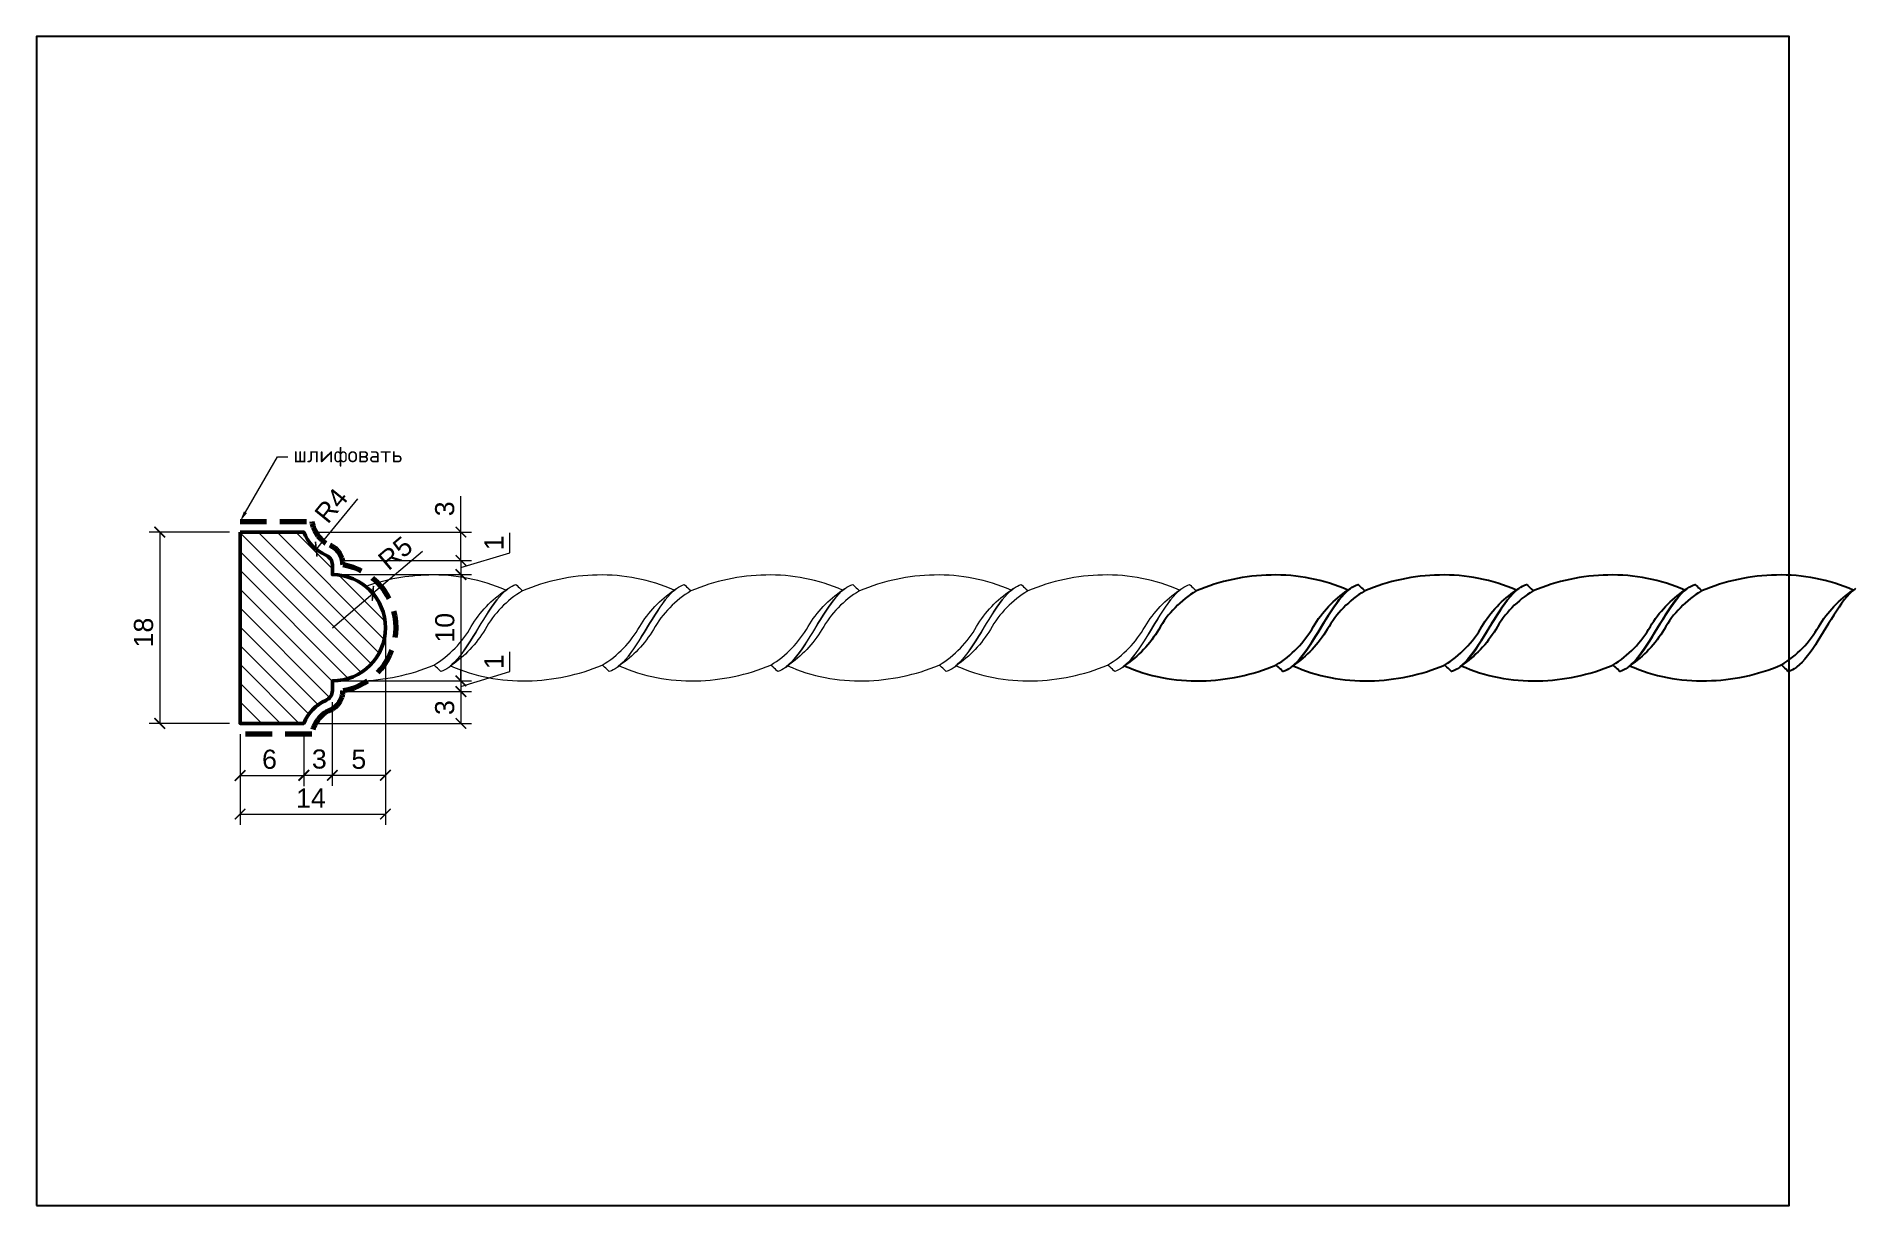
# Model space of a CAD drawing. Header units: millimetres. Extents: x 1289 to 1460, y -3906 to -3796.
import ezdxf
from ezdxf import colors
from ezdxf.entities.mleader import LeaderData, LeaderLine
from ezdxf.math import Vec2, Vec3

# ---------------------------------------------------------------- set-up
doc = ezdxf.new("R2010")
doc.units = ezdxf.units.MM
doc.linetypes.add('HIDDEN', pattern=[0.375, 0.25, -0.125])
doc.layers.add('Outside panel', color=7, linetype='Continuous', lineweight=18, true_color=0x7f5e57)
for name, color, linetype, lineweight in [('линия 15', 7, 'Continuous', 15), ('линия 50', 1, 'Continuous', 140), ('служебный слой РАЗМЕРЫ', 7, 'Continuous', 9)]:
    doc.layers.add(name, color=color, linetype=linetype, lineweight=lineweight)
doc.layers.add('размеры в модели', color=7, linetype='Continuous')
doc.styles.get("Standard").update_dxf_attribs({"font": 'arial.ttf'})
doc.styles.add('ЕСКД профили текст', font='isocpeur.ttf')
doc.dimstyles.new('M_1', dxfattribs={"dimtxt": 1.8, "dimasz": 1, "dimexe": 1, "dimexo": 1, "dimgap": 0.6, "dimtad": 1, "dimdec": 0, "dimdsep": 46, "dimtxsty": 'Standard', "dimblk": 'ARCHTICK', "dimcen": -5, "dimclrd": 7, "dimclre": 7, "dimclrt": 7, "dimadec": 0, "dimazin": 0, "dimtfac": 1, "dimtdec": 0, "dimtmove": 0, "dimatfit": 3, "dimfxl": 1, "dimtolj": 1, "dimtzin": 0, "dimlwd": 5, "dimlwe": 5, "dimarcsym": 0})

# ---------------------------------------------------------------- blocks, each defined once
blk = doc.blocks.new('_ArchTick')
at = {"color": 0, "linetype": 'ByBlock', "const_width": 0.15}
blk.add_lwpolyline([(-0.5, -0.5), (0.5, 0.5)], dxfattribs=at)
blk = doc.blocks.new('*D11')
at = {"layer": 'Defpoints', "color": 0, "ltscale": 1000, "transparency": 16777216}
for p in [(1316.51, -3857.57), (1313.83, -3860.56), (1316.51, -3865.44)]:
    blk.add_point(p, dxfattribs=at)
at = {"layer": 'линия 15', "color": 7, "lineweight": 5, "ltscale": 1000, "transparency": 16777216}
for p, q in [((1316.51, -3858.57), (1316.51, -3866.44)), ((1313.83, -3861.56), (1313.83, -3866.44)), ((1313.83, -3865.44), (1316.51, -3865.44))]:
    blk.add_line(p, q, dxfattribs=at)
at = {"layer": 'линия 15', "color": 7, "lineweight": 5, "ltscale": 1000, "transparency": 16777216, "rotation": 180}
blk.add_blockref('_ArchTick', (1313.83, -3865.44), dxfattribs=at)
at = {"layer": 'линия 15', "color": 7, "lineweight": 5, "ltscale": 1000, "transparency": 16777216}
blk.add_blockref('_ArchTick', (1316.51, -3865.44), dxfattribs=at)
at = {"layer": 'линия 15', "color": 7, "ltscale": 1000, "transparency": 16777216, "insert": (1315.29, -3863.92), "char_height": 1.8, "attachment_point": 5}
blk.add_mtext('\\A1;3', dxfattribs=at)
blk = doc.blocks.new('*D10')
at = {"layer": 'Defpoints', "color": 0, "ltscale": 1000, "transparency": 16777216}
for p in [(1316.52, -3857.57), (1313.83, -3860.56), (1328.62, -3860.56)]:
    blk.add_point(p, dxfattribs=at)
at = {"layer": 'линия 15', "color": 7, "lineweight": 5, "ltscale": 1000, "transparency": 16777216}
for p, q in [((1317.52, -3857.57), (1329.62, -3857.57)), ((1328.62, -3857.57), (1328.62, -3860.56)), ((1314.83, -3860.56), (1329.62, -3860.56))]:
    blk.add_line(p, q, dxfattribs=at)
for p, rotation in [((1328.62, -3857.57), 90), ((1328.62, -3860.56), 270)]:
    blk.add_blockref('_ArchTick', p, dxfattribs=dict(at, rotation=rotation))
at = {"layer": 'линия 15', "color": 7, "ltscale": 1000, "transparency": 16777216, "insert": (1327.1, -3859.07), "char_height": 1.8, "attachment_point": 5, "rotation": 90}
blk.add_mtext('\\A1;3', dxfattribs=at)
blk = doc.blocks.new('*D9')
at = {"layer": 'Defpoints', "color": 0, "ltscale": 1000, "transparency": 16777216}
for p in [(1316.52, -3856.56), (1316.52, -3857.57), (1328.62, -3857.57)]:
    blk.add_point(p, dxfattribs=at)
at = {"layer": 'линия 15', "color": 7, "lineweight": 5, "ltscale": 1000, "transparency": 16777216}
for p, q in [((1333.24, -3855.68), (1333.24, -3853.82)), ((1317.52, -3856.56), (1329.62, -3856.56)), ((1328.62, -3856.56), (1328.62, -3855.56)), ((1328.62, -3857.07), (1333.24, -3855.68)), ((1328.62, -3856.56), (1328.62, -3857.57)), ((1328.62, -3856.56), (1328.62, -3857.57)), ((1317.52, -3857.57), (1329.62, -3857.57)), ((1328.62, -3857.57), (1328.62, -3858.57))]:
    blk.add_line(p, q, dxfattribs=at)
for p, rotation in [((1328.62, -3856.56), 270), ((1328.62, -3857.57), 90)]:
    blk.add_blockref('_ArchTick', p, dxfattribs=dict(at, rotation=rotation))
at = {"layer": 'линия 15', "color": 7, "ltscale": 1000, "transparency": 16777216, "insert": (1331.73, -3854.75), "char_height": 1.8, "attachment_point": 5, "rotation": 90}
blk.add_mtext('\\A1;1', dxfattribs=at)
blk = doc.blocks.new('*D8')
at = {"layer": 'Defpoints', "color": 0, "ltscale": 1000, "transparency": 16777216}
for p in [(1316.52, -3846.56), (1316.52, -3856.56), (1328.62, -3856.56)]:
    blk.add_point(p, dxfattribs=at)
at = {"layer": 'линия 15', "color": 7, "lineweight": 5, "ltscale": 1000, "transparency": 16777216}
for p, q in [((1317.52, -3846.56), (1329.62, -3846.56)), ((1328.62, -3846.56), (1328.62, -3856.56)), ((1317.52, -3856.56), (1329.62, -3856.56))]:
    blk.add_line(p, q, dxfattribs=at)
for p, rotation in [((1328.62, -3846.56), 90), ((1328.62, -3856.56), 270)]:
    blk.add_blockref('_ArchTick', p, dxfattribs=dict(at, rotation=rotation))
at = {"layer": 'линия 15', "color": 7, "ltscale": 1000, "transparency": 16777216, "insert": (1327.11, -3851.56), "char_height": 1.8, "attachment_point": 5, "rotation": 90}
blk.add_mtext('\\A1;10', dxfattribs=at)
blk = doc.blocks.new('*D7')
at = {"layer": 'Defpoints', "color": 0, "ltscale": 1000, "transparency": 16777216}
for p in [(1316.43, -3845.22), (1316.52, -3846.56), (1328.62, -3846.56)]:
    blk.add_point(p, dxfattribs=at)
at = {"layer": 'линия 15', "color": 7, "lineweight": 5, "ltscale": 1000, "transparency": 16777216}
for p, q in [((1333.24, -3844.51), (1333.24, -3842.64)), ((1328.62, -3845.89), (1333.24, -3844.51)), ((1317.43, -3845.22), (1329.62, -3845.22)), ((1328.62, -3845.22), (1328.62, -3846.56)), ((1317.52, -3846.56), (1329.62, -3846.56))]:
    blk.add_line(p, q, dxfattribs=at)
for p, rotation in [((1328.62, -3845.22), 90), ((1328.62, -3846.56), 270)]:
    blk.add_blockref('_ArchTick', p, dxfattribs=dict(at, rotation=rotation))
at = {"layer": 'линия 15', "color": 7, "ltscale": 1000, "transparency": 16777216, "insert": (1331.73, -3843.58), "char_height": 1.8, "attachment_point": 5, "rotation": 90}
blk.add_mtext('\\A1;1', dxfattribs=at)
blk = doc.blocks.new('*D6')
at = {"layer": 'Defpoints', "color": 0, "ltscale": 1000, "transparency": 16777216}
for p in [(1313.83, -3842.56), (1316.43, -3845.22), (1328.62, -3845.22)]:
    blk.add_point(p, dxfattribs=at)
at = {"layer": 'линия 15', "color": 7, "lineweight": 5, "ltscale": 1000, "transparency": 16777216}
for p, q in [((1328.62, -3842.56), (1328.62, -3839.18)), ((1314.83, -3842.56), (1329.62, -3842.56)), ((1328.62, -3845.22), (1328.62, -3842.56)), ((1317.43, -3845.22), (1329.62, -3845.22))]:
    blk.add_line(p, q, dxfattribs=at)
for p, rotation in [((1328.62, -3842.56), 90), ((1328.62, -3845.22), 270)]:
    blk.add_blockref('_ArchTick', p, dxfattribs=dict(at, rotation=rotation))
at = {"layer": 'линия 15', "color": 7, "ltscale": 1000, "transparency": 16777216, "insert": (1327.1, -3840.37), "char_height": 1.8, "attachment_point": 5, "rotation": 90}
blk.add_mtext('\\A1;3', dxfattribs=at)
blk = doc.blocks.new('*D5')
at = {"layer": 'Defpoints', "color": 0, "ltscale": 1000, "transparency": 16777216}
for p in [(1317.47, -3841.14), (1315, -3844.17)]:
    blk.add_point(p, dxfattribs=at)
at = {"layer": 'линия 15', "color": 7, "lineweight": 5, "ltscale": 1000, "transparency": 16777216}
blk.add_line((1318.87, -3839.42), (1315, -3844.17), dxfattribs=at)
at = {"layer": 'линия 15', "color": 7, "lineweight": 5, "ltscale": 1000, "transparency": 16777216, "rotation": 230.8608114624216}
blk.add_blockref('_ArchTick', (1315, -3844.17), dxfattribs=at)
at = {"layer": 'линия 15', "color": 7, "ltscale": 1000, "transparency": 16777216, "insert": (1316.41, -3840.06), "char_height": 1.8, "attachment_point": 5, "rotation": 50.8608}
blk.add_mtext('\\A1;R4', dxfattribs=at)
blk = doc.blocks.new('*D4')
at = {"layer": 'Defpoints', "color": 0, "ltscale": 1000, "transparency": 16777216}
for p in [(1320.33, -3848.32), (1316.52, -3851.56)]:
    blk.add_point(p, dxfattribs=at)
at = {"layer": 'размеры в модели', "color": 7, "lineweight": 5, "ltscale": 1000, "transparency": 16777216}
for p in [(1324.99, -3844.37), (1316.52, -3851.56)]:
    blk.add_line(p, (1320.33, -3848.32), dxfattribs=at)
at = {"layer": 'размеры в модели', "color": 7, "lineweight": 5, "ltscale": 1000, "transparency": 16777216, "rotation": 220.3136193350411}
blk.add_blockref('_ArchTick', (1320.33, -3848.32), dxfattribs=at)
at = {"layer": 'размеры в модели', "color": 7, "ltscale": 1000, "transparency": 16777216, "insert": (1322.45, -3844.54), "char_height": 1.8, "attachment_point": 5, "rotation": 40.3136}
blk.add_mtext('\\A1;R5', dxfattribs=at)
blk = doc.blocks.new('*D3')
at = {"layer": 'Defpoints', "color": 0, "ltscale": 1000, "transparency": 16777216}
for p in [(1307.83, -3860.56), (1313.83, -3860.56), (1313.83, -3865.46)]:
    blk.add_point(p, dxfattribs=at)
at = {"layer": 'размеры в модели', "color": 7, "lineweight": 5, "ltscale": 1000, "transparency": 16777216}
for p, q in [((1307.83, -3861.56), (1307.83, -3866.46)), ((1313.83, -3861.56), (1313.83, -3866.46)), ((1307.83, -3865.46), (1313.83, -3865.46))]:
    blk.add_line(p, q, dxfattribs=at)
at = {"layer": 'размеры в модели', "color": 7, "lineweight": 5, "ltscale": 1000, "transparency": 16777216, "rotation": 180}
blk.add_blockref('_ArchTick', (1307.83, -3865.46), dxfattribs=at)
at = {"layer": 'размеры в модели', "color": 7, "lineweight": 5, "ltscale": 1000, "transparency": 16777216}
blk.add_blockref('_ArchTick', (1313.83, -3865.46), dxfattribs=at)
at = {"layer": 'размеры в модели', "color": 7, "ltscale": 1000, "transparency": 16777216, "insert": (1310.6, -3863.94), "char_height": 1.8, "attachment_point": 5}
blk.add_mtext('\\A1;6', dxfattribs=at)
blk = doc.blocks.new('*D13')
at = {"layer": 'Defpoints', "color": 0, "ltscale": 1000, "transparency": 16777216}
for p in [(1321.51, -3851.24), (1307.83, -3860.56), (1321.51, -3869.09)]:
    blk.add_point(p, dxfattribs=at)
at = {"layer": 'размеры в модели', "color": 7, "lineweight": 5, "ltscale": 1000, "transparency": 16777216}
for p, q in [((1321.51, -3852.24), (1321.51, -3870.09)), ((1307.83, -3861.56), (1307.83, -3870.09)), ((1307.83, -3869.09), (1321.51, -3869.09))]:
    blk.add_line(p, q, dxfattribs=at)
at = {"layer": 'размеры в модели', "color": 7, "lineweight": 5, "ltscale": 1000, "transparency": 16777216, "rotation": 180}
blk.add_blockref('_ArchTick', (1307.83, -3869.09), dxfattribs=at)
at = {"layer": 'размеры в модели', "color": 7, "lineweight": 5, "ltscale": 1000, "transparency": 16777216}
blk.add_blockref('_ArchTick', (1321.51, -3869.09), dxfattribs=at)
at = {"layer": 'размеры в модели', "color": 7, "ltscale": 1000, "transparency": 16777216, "insert": (1314.5, -3867.58), "char_height": 1.8, "attachment_point": 5}
blk.add_mtext('\\A1;14', dxfattribs=at)
blk = doc.blocks.new('*D2')
at = {"layer": 'Defpoints', "color": 0, "ltscale": 1000, "transparency": 16777216}
for p in [(1307.83, -3842.56), (1300.27, -3860.56), (1307.83, -3860.56)]:
    blk.add_point(p, dxfattribs=at)
at = {"layer": 'размеры в модели', "color": 7, "lineweight": 5, "ltscale": 1000, "transparency": 16777216}
for p, q in [((1306.83, -3842.56), (1299.27, -3842.56)), ((1300.27, -3842.56), (1300.27, -3860.56)), ((1306.83, -3860.56), (1299.27, -3860.56))]:
    blk.add_line(p, q, dxfattribs=at)
for p, rotation in [((1300.27, -3842.56), 90), ((1300.27, -3860.56), 270)]:
    blk.add_blockref('_ArchTick', p, dxfattribs=dict(at, rotation=rotation))
at = {"layer": 'размеры в модели', "color": 7, "ltscale": 1000, "transparency": 16777216, "insert": (1298.75, -3852.01), "char_height": 1.8, "attachment_point": 5, "rotation": 90}
blk.add_mtext('\\A1;18', dxfattribs=at)

msp = doc.modelspace()

# ---------------------------------------------------------------- hatches: boundary and pattern name
at = {"layer": 'Outside panel', "ltscale": 1000}
h = msp.add_hatch(dxfattribs=at)
h.set_pattern_fill('ANSI31', color=256, scale=10, angle=90)
h.set_pattern_definition([(135, (-308900.0735, 88486.2397), (-0.8838834765, -0.8838834765), [])])
edge = h.paths.add_edge_path()
edge.add_line((1307.83, -3842.56), (1313.83, -3842.56))
edge.add_arc((1317.47, -3841.14), 3.91, 201.299, 246.4379)
edge.add_arc((1315.52, -3845.64), 0.998, -0.0828, 67.2685, ccw=False)
edge.add_line((1316.52, -3845.64), (1316.52, -3846.56))
edge.add_arc((1316.52, -3851.56), 5, -90, 90, ccw=False)
edge.add_line((1316.52, -3856.56), (1316.52, -3857.47))
edge.add_arc((1315.52, -3857.47), 0.998, -67.2685, 0.0828, ccw=False)
edge.add_arc((1317.47, -3861.98), 3.91, 113.5621, 158.701)
edge.add_line((1313.83, -3860.56), (1307.83, -3860.56))
edge.add_line((1307.83, -3860.56), (1307.83, -3842.56))

# ---------------------------------------------------------------- linework, layer by layer
at = {"color": 6, "ltscale": 1000}
msp.add_lwpolyline([(1288.65, -3905.92), (1453.65, -3905.92), (1453.65, -3795.92), (1288.65, -3795.92)], close=True, dxfattribs=at)
at = {"lineweight": 50}
for points in [[(1307.83, -3842.56), (1313.83, -3842.56, 0.199543), (1315.91, -3844.72, -0.302639), (1316.52, -3845.64), (1316.52, -3846.56, -1), (1316.52, -3856.56), (1316.52, -3857.47, -0.302639), (1315.91, -3858.39, 0.199543), (1313.83, -3860.56), (1307.83, -3860.56)], [(1307.83, -3842.56), (1313.83, -3842.56, 0.199543), (1315.9, -3844.72, -0.302639), (1316.52, -3845.64), (1316.52, -3846.56, -1), (1316.52, -3856.56), (1316.52, -3857.47, -0.302639), (1315.9, -3858.39, 0.199543), (1313.83, -3860.56), (1307.83, -3860.56)]]:
    msp.add_lwpolyline(points, format="xyb", close=True, dxfattribs=at)
at = {"linetype": 'Continuous', "lineweight": 15}
for points in [[(1318.29, -3856.56, 0.010917), (1319.02, -3856.55, 0.095204), (1326.07, -3855.07, 0.129707), (1329.59, -3851.45, -0.113017), (1332.84, -3848.02)], [(1332.84, -3848.02, 0.11071), (1325.6, -3846.6, 0.079639), (1319.66, -3847.67, 0.079639)], [(1333.06, -3847.87), (1332.99, -3847.92), (1332.74, -3848.13), (1332.49, -3848.37), (1332.24, -3848.64), (1332, -3848.94), (1331.75, -3849.27), (1331.5, -3849.62), (1331.25, -3849.99), (1331, -3850.37), (1330.76, -3850.77), (1330.51, -3851.17), (1330.01, -3851.99), (1329.77, -3852.39), (1329.52, -3852.79), (1329.27, -3853.17), (1329.02, -3853.54), (1328.78, -3853.89), (1328.53, -3854.22), (1328.28, -3854.52), (1328.03, -3854.79), (1327.78, -3855.03), (1327.54, -3855.24), (1327.47, -3855.29), (1327.29, -3855.42), (1327.11, -3855.52), (1326.92, -3855.61), (1326.74, -3855.67, -0.002655), (1326.3, -3855.26), (1326.1, -3855.08)], [(1327.48, -3855.3), (1327.55, -3855.24), (1327.8, -3855.03), (1328.04, -3854.79), (1328.29, -3854.52), (1328.54, -3854.22), (1328.79, -3853.89), (1329.03, -3853.54), (1329.28, -3853.17), (1329.53, -3852.79), (1329.78, -3852.39), (1330.03, -3851.99), (1330.52, -3851.17), (1330.77, -3850.77), (1331.02, -3850.37), (1331.26, -3849.99), (1331.51, -3849.62), (1331.76, -3849.27), (1332.01, -3848.94), (1332.25, -3848.64), (1332.5, -3848.37), (1332.75, -3848.13), (1333, -3847.92), (1333.07, -3847.87), (1333.25, -3847.74), (1333.43, -3847.64), (1333.61, -3847.55), (1333.8, -3847.49, -0.002655), (1334.24, -3847.9), (1334.43, -3848.08)], [(1348.7, -3848.02, 0.11071), (1341.46, -3846.6, 0.095204), (1334.41, -3848.09, 0.129707), (1330.89, -3851.71, -0.113017), (1327.64, -3855.14)], [(1327.64, -3855.14, 0.11071), (1334.88, -3856.55, 0.095204), (1341.92, -3855.07, 0.129707), (1345.45, -3851.45, -0.113017), (1348.7, -3848.02)], [(1348.92, -3847.87), (1348.85, -3847.92), (1348.6, -3848.13), (1348.35, -3848.37), (1348.1, -3848.64), (1347.85, -3848.94), (1347.61, -3849.27), (1347.36, -3849.62), (1347.11, -3849.99), (1346.86, -3850.37), (1346.61, -3850.77), (1346.37, -3851.17), (1345.87, -3851.99), (1345.62, -3852.39), (1345.38, -3852.79), (1345.13, -3853.17), (1344.88, -3853.54), (1344.63, -3853.89), (1344.38, -3854.22), (1344.14, -3854.52), (1343.89, -3854.79), (1343.64, -3855.03), (1343.39, -3855.24), (1343.33, -3855.29), (1343.15, -3855.42), (1342.96, -3855.52), (1342.78, -3855.61), (1342.59, -3855.67, -0.002655), (1342.15, -3855.26), (1341.96, -3855.08)], [(1343.34, -3855.29), (1343.4, -3855.24), (1343.65, -3855.03), (1343.9, -3854.79), (1344.15, -3854.52), (1344.4, -3854.22), (1344.64, -3853.89), (1344.89, -3853.54), (1345.14, -3853.17), (1345.39, -3852.79), (1345.63, -3852.39), (1345.88, -3851.99), (1346.38, -3851.17), (1346.63, -3850.77), (1346.87, -3850.37), (1347.12, -3849.99), (1347.37, -3849.62), (1347.62, -3849.27), (1347.86, -3848.94), (1348.11, -3848.64), (1348.36, -3848.37), (1348.61, -3848.13), (1348.86, -3847.92), (1348.92, -3847.86), (1349.1, -3847.74), (1349.29, -3847.64), (1349.47, -3847.55), (1349.65, -3847.49, -0.002655), (1350.09, -3847.9), (1350.29, -3848.08)], [(1364.55, -3848.02, 0.11071), (1357.31, -3846.6, 0.095204), (1350.27, -3848.09, 0.129707), (1346.75, -3851.71, -0.113017), (1343.5, -3855.13)], [(1364.55, -3848.02, 0.11071), (1357.31, -3846.6, 0.095204), (1350.27, -3848.09, 0.129707), (1346.75, -3851.71, -0.113017), (1343.5, -3855.13)], [(1343.5, -3855.13, 0.11071), (1350.74, -3856.55, 0.095204), (1357.78, -3855.07, 0.129707), (1361.3, -3851.45, -0.113017), (1364.55, -3848.02)], [(1364.77, -3847.87), (1364.71, -3847.92), (1364.45, -3848.12), (1364.21, -3848.37), (1363.96, -3848.64), (1363.71, -3848.94), (1363.46, -3849.27), (1363.21, -3849.62), (1362.97, -3849.99), (1362.72, -3850.37), (1362.47, -3850.77), (1362.22, -3851.17), (1361.73, -3851.99), (1361.48, -3852.39), (1361.23, -3852.79), (1360.98, -3853.17), (1360.74, -3853.54), (1360.49, -3853.89), (1360.24, -3854.21), (1359.99, -3854.52), (1359.75, -3854.79), (1359.5, -3855.03), (1359.25, -3855.24), (1359.18, -3855.29), (1359, -3855.42), (1358.82, -3855.52), (1358.64, -3855.61), (1358.45, -3855.67, -0.002655), (1358.01, -3855.26), (1357.81, -3855.07)], [(1359.19, -3855.29), (1359.26, -3855.24), (1359.51, -3855.03), (1359.76, -3854.79), (1360, -3854.52), (1360.25, -3854.21), (1360.5, -3853.89), (1360.75, -3853.54), (1361, -3853.17), (1361.24, -3852.79), (1361.49, -3852.39), (1361.74, -3851.99), (1362.23, -3851.17), (1362.48, -3850.77), (1362.73, -3850.37), (1362.98, -3849.99), (1363.23, -3849.62), (1363.47, -3849.27), (1363.72, -3848.94), (1363.97, -3848.64), (1364.22, -3848.37), (1364.46, -3848.12), (1364.71, -3847.92), (1364.78, -3847.86), (1364.96, -3847.74), (1365.14, -3847.64), (1365.33, -3847.55), (1365.51, -3847.49, -0.002655), (1365.95, -3847.9), (1366.15, -3848.08)], [(1380.41, -3848.02, 0.11071), (1373.17, -3846.6, 0.095204), (1366.13, -3848.09, 0.129707), (1362.61, -3851.71, -0.113017), (1359.36, -3855.13)], [(1380.41, -3848.02, 0.11071), (1373.17, -3846.6, 0.095204), (1366.13, -3848.09, 0.129707), (1362.61, -3851.71, -0.113017), (1359.36, -3855.13)], [(1359.36, -3855.13, 0.11071), (1366.59, -3856.55, 0.095204), (1373.64, -3855.07, 0.129707), (1377.16, -3851.45, -0.113017), (1380.41, -3848.02)], [(1380.63, -3847.87), (1380.56, -3847.92), (1380.31, -3848.12), (1380.06, -3848.37), (1379.81, -3848.64), (1379.57, -3848.94), (1379.32, -3849.27), (1379.07, -3849.62), (1378.82, -3849.99), (1378.58, -3850.37), (1378.33, -3850.77), (1378.08, -3851.17), (1377.58, -3851.99), (1377.34, -3852.39), (1377.09, -3852.78), (1376.84, -3853.17), (1376.59, -3853.54), (1376.35, -3853.89), (1376.1, -3854.21), (1375.85, -3854.52), (1375.6, -3854.79), (1375.35, -3855.03), (1375.11, -3855.24), (1375.04, -3855.29), (1374.86, -3855.42), (1374.68, -3855.52), (1374.49, -3855.61), (1374.31, -3855.67, -0.002655), (1373.87, -3855.26), (1373.67, -3855.07)], [(1375.05, -3855.29), (1375.12, -3855.24), (1375.37, -3855.03), (1375.61, -3854.79), (1375.86, -3854.52), (1376.11, -3854.21), (1376.36, -3853.89), (1376.6, -3853.54), (1376.85, -3853.17), (1377.1, -3852.78), (1377.35, -3852.39), (1377.6, -3851.99), (1378.09, -3851.17), (1378.34, -3850.77), (1378.59, -3850.37), (1378.83, -3849.99), (1379.08, -3849.62), (1379.33, -3849.27), (1379.58, -3848.94), (1379.83, -3848.64), (1380.07, -3848.37), (1380.32, -3848.12), (1380.57, -3847.92), (1380.64, -3847.86), (1380.82, -3847.74), (1381, -3847.64), (1381.18, -3847.55), (1381.37, -3847.49, -0.002655), (1381.81, -3847.9), (1382.01, -3848.08)], [(1396.27, -3848.02, 0.11071), (1389.03, -3846.6, 0.095204), (1381.99, -3848.09, 0.129707), (1378.46, -3851.71, -0.113017), (1375.21, -3855.13)], [(1396.27, -3848.02, 0.11071), (1389.03, -3846.6, 0.095204), (1381.99, -3848.09, 0.129707), (1378.46, -3851.71, -0.113017), (1375.21, -3855.13)], [(1375.21, -3855.13, 0.11071), (1382.45, -3856.55, 0.095204), (1389.49, -3855.07, 0.129707), (1393.02, -3851.45, -0.113017), (1396.27, -3848.02)], [(1396.49, -3847.87), (1396.42, -3847.92), (1396.17, -3848.12), (1395.92, -3848.37), (1395.67, -3848.64), (1395.42, -3848.94), (1395.18, -3849.27), (1394.93, -3849.62), (1394.68, -3849.99), (1394.43, -3850.37), (1394.18, -3850.77), (1393.94, -3851.17), (1393.44, -3851.99), (1393.19, -3852.39), (1392.95, -3852.78), (1392.7, -3853.17), (1392.45, -3853.54), (1392.2, -3853.89), (1391.96, -3854.21), (1391.71, -3854.52), (1391.46, -3854.79), (1391.21, -3855.03), (1390.96, -3855.24), (1390.9, -3855.29), (1390.72, -3855.42), (1390.53, -3855.52), (1390.35, -3855.61), (1390.17, -3855.67, -0.002655), (1389.73, -3855.26), (1389.53, -3855.07)], [(1390.91, -3855.29), (1390.98, -3855.24), (1391.22, -3855.03), (1391.47, -3854.79), (1391.72, -3854.52), (1391.97, -3854.21), (1392.21, -3853.89), (1392.46, -3853.54), (1392.71, -3853.17), (1392.96, -3852.78), (1393.21, -3852.39), (1393.45, -3851.99), (1393.95, -3851.17), (1394.2, -3850.77), (1394.44, -3850.37), (1394.69, -3849.99), (1394.94, -3849.62), (1395.19, -3849.27), (1395.43, -3848.94), (1395.68, -3848.64), (1395.93, -3848.37), (1396.18, -3848.12), (1396.43, -3847.91), (1396.49, -3847.86), (1396.67, -3847.74), (1396.86, -3847.63), (1397.04, -3847.55), (1397.22, -3847.49, -0.002655), (1397.66, -3847.9), (1397.86, -3848.08)]]:
    msp.add_lwpolyline(points, format="xyb", dxfattribs=at)
at = {"linetype": 'Continuous'}
for points in [[(1412.12, -3848.02, 0.11071), (1404.88, -3846.6, 0.095204), (1397.84, -3848.09, 0.129707), (1394.32, -3851.71, -0.113017), (1391.07, -3855.13)], [(1412.12, -3848.02, 0.11071), (1404.88, -3846.6, 0.095204), (1397.84, -3848.09, 0.129707), (1394.32, -3851.71, -0.113017), (1391.07, -3855.13)], [(1391.07, -3855.13, 0.11071), (1398.31, -3856.55, 0.095204), (1405.35, -3855.07, 0.129707), (1408.87, -3851.45, -0.113017), (1412.12, -3848.02)], [(1412.34, -3847.87), (1412.28, -3847.92), (1412.02, -3848.12), (1411.78, -3848.37), (1411.53, -3848.64), (1411.28, -3848.94), (1411.03, -3849.27), (1410.79, -3849.62), (1410.54, -3849.99), (1410.29, -3850.37), (1410.04, -3850.77), (1409.79, -3851.17), (1409.3, -3851.99), (1409.05, -3852.39), (1408.8, -3852.78), (1408.56, -3853.17), (1408.31, -3853.54), (1408.06, -3853.89), (1407.81, -3854.21), (1407.56, -3854.52), (1407.32, -3854.79), (1407.07, -3855.03), (1406.82, -3855.24), (1406.75, -3855.29), (1406.57, -3855.42), (1406.39, -3855.52), (1406.21, -3855.61), (1406.02, -3855.67, -0.002655), (1405.58, -3855.26), (1405.38, -3855.07)], [(1406.76, -3855.29), (1406.83, -3855.24), (1407.08, -3855.03), (1407.33, -3854.79), (1407.58, -3854.52), (1407.82, -3854.21), (1408.07, -3853.89), (1408.32, -3853.54), (1408.57, -3853.17), (1408.81, -3852.78), (1409.06, -3852.39), (1409.31, -3851.99), (1409.81, -3851.17), (1410.05, -3850.77), (1410.3, -3850.37), (1410.55, -3849.99), (1410.8, -3849.62), (1411.04, -3849.27), (1411.29, -3848.94), (1411.54, -3848.64), (1411.79, -3848.37), (1412.04, -3848.12), (1412.28, -3847.91), (1412.35, -3847.86), (1412.53, -3847.74), (1412.71, -3847.63), (1412.9, -3847.55), (1413.08, -3847.49, -0.002655), (1413.52, -3847.9), (1413.72, -3848.08)], [(1427.98, -3848.02, 0.11071), (1420.74, -3846.6, 0.095204), (1413.7, -3848.09, 0.129707), (1410.18, -3851.71, -0.113017), (1406.93, -3855.13)], [(1427.98, -3848.02, 0.11071), (1420.74, -3846.6, 0.095204), (1413.7, -3848.09, 0.129707), (1410.18, -3851.71, -0.113017), (1406.93, -3855.13)], [(1406.93, -3855.13, 0.11071), (1414.17, -3856.55, 0.095204), (1421.21, -3855.07, 0.129707), (1424.73, -3851.45, -0.113017), (1427.98, -3848.02)], [(1428.2, -3847.87), (1428.13, -3847.92), (1427.88, -3848.12), (1427.63, -3848.37), (1427.39, -3848.64), (1427.14, -3848.94), (1426.89, -3849.27), (1426.64, -3849.62), (1426.39, -3849.99), (1426.15, -3850.37), (1425.9, -3850.77), (1425.65, -3851.17), (1425.16, -3851.98), (1424.91, -3852.39), (1424.66, -3852.78), (1424.41, -3853.17), (1424.16, -3853.54), (1423.92, -3853.89), (1423.67, -3854.21), (1423.42, -3854.52), (1423.17, -3854.79), (1422.93, -3855.03), (1422.68, -3855.24), (1422.61, -3855.29), (1422.43, -3855.42), (1422.25, -3855.52), (1422.06, -3855.61), (1421.88, -3855.67, -0.002655), (1421.44, -3855.26), (1421.24, -3855.07)], [(1422.62, -3855.29), (1422.69, -3855.24), (1422.94, -3855.03), (1423.18, -3854.79), (1423.43, -3854.52), (1423.68, -3854.21), (1423.93, -3853.89), (1424.18, -3853.54), (1424.42, -3853.17), (1424.67, -3852.78), (1424.92, -3852.39), (1425.17, -3851.98), (1425.66, -3851.17), (1425.91, -3850.77), (1426.16, -3850.37), (1426.41, -3849.99), (1426.65, -3849.62), (1426.9, -3849.27), (1427.15, -3848.94), (1427.4, -3848.64), (1427.64, -3848.37), (1427.89, -3848.12), (1428.14, -3847.91), (1428.21, -3847.86), (1428.39, -3847.74), (1428.57, -3847.63), (1428.75, -3847.55), (1428.94, -3847.49, -0.002655), (1429.38, -3847.89), (1429.58, -3848.08)], [(1443.84, -3848.02, 0.11071), (1436.6, -3846.6, 0.095204), (1429.56, -3848.09, 0.129707), (1426.03, -3851.71, -0.113017), (1422.78, -3855.13)], [(1443.84, -3848.02, 0.11071), (1436.6, -3846.6, 0.095204), (1429.56, -3848.09, 0.129707), (1426.03, -3851.71, -0.113017), (1422.78, -3855.13)], [(1422.78, -3855.13, 0.11071), (1430.02, -3856.55, 0.095204), (1437.06, -3855.07, 0.129707), (1440.59, -3851.44, -0.113017), (1443.84, -3848.02)], [(1444.06, -3847.87), (1443.99, -3847.92), (1443.74, -3848.12), (1443.49, -3848.37), (1443.24, -3848.64), (1442.99, -3848.94), (1442.75, -3849.27), (1442.5, -3849.62), (1442.25, -3849.99), (1442, -3850.37), (1441.76, -3850.77), (1441.51, -3851.17), (1441.01, -3851.98), (1440.76, -3852.39), (1440.52, -3852.78), (1440.27, -3853.17), (1440.02, -3853.54), (1439.77, -3853.89), (1439.53, -3854.21), (1439.28, -3854.51), (1439.03, -3854.79), (1438.78, -3855.03), (1438.53, -3855.24), (1438.47, -3855.29), (1438.29, -3855.42), (1438.1, -3855.52), (1437.92, -3855.61), (1437.74, -3855.67, -0.002655), (1437.3, -3855.26), (1437.1, -3855.07)], [(1438.48, -3855.29), (1438.55, -3855.24), (1438.79, -3855.03), (1439.04, -3854.79), (1439.29, -3854.51), (1439.54, -3854.21), (1439.78, -3853.89), (1440.03, -3853.54), (1440.28, -3853.17), (1440.53, -3852.78), (1440.78, -3852.39), (1441.02, -3851.98), (1441.52, -3851.17), (1441.77, -3850.77), (1442.01, -3850.37), (1442.26, -3849.99), (1442.51, -3849.62), (1442.76, -3849.27), (1443.01, -3848.94), (1443.25, -3848.64), (1443.5, -3848.37), (1443.75, -3848.12), (1444, -3847.91), (1444.06, -3847.86), (1444.24, -3847.74), (1444.43, -3847.63), (1444.61, -3847.55), (1444.8, -3847.49, -0.002655), (1445.24, -3847.89), (1445.43, -3848.08)], [(1459.69, -3848.02, 0.11071), (1452.46, -3846.6, 0.095204), (1445.41, -3848.09, 0.129707), (1441.89, -3851.71, -0.113017), (1438.64, -3855.13)], [(1459.69, -3848.02, 0.11071), (1452.46, -3846.6, 0.095204), (1445.41, -3848.09, 0.129707), (1441.89, -3851.71, -0.113017), (1438.64, -3855.13)], [(1438.64, -3855.13, 0.11071), (1445.88, -3856.55, 0.095204), (1452.92, -3855.06, 0.129707), (1456.44, -3851.44, -0.113017), (1459.69, -3848.02)], [(1459.91, -3847.87), (1459.85, -3847.92), (1459.59, -3848.12), (1459.35, -3848.37), (1459.1, -3848.64), (1458.85, -3848.94), (1458.6, -3849.27), (1458.36, -3849.62), (1458.11, -3849.99), (1457.86, -3850.37), (1457.61, -3850.77), (1457.36, -3851.17), (1456.87, -3851.98), (1456.62, -3852.39), (1456.37, -3852.78), (1456.13, -3853.17), (1455.88, -3853.54), (1455.63, -3853.88), (1455.38, -3854.21), (1455.14, -3854.51), (1454.89, -3854.79), (1454.64, -3855.03), (1454.39, -3855.24), (1454.32, -3855.29), (1454.14, -3855.41), (1453.96, -3855.52), (1453.78, -3855.6), (1453.59, -3855.67, -0.002655), (1453.15, -3855.26), (1452.96, -3855.07)]]:
    msp.add_lwpolyline(points, format="xyb", dxfattribs=at)
msp.add_polyline3d([(1317.43, -3856.47, 0), (1317.37, -3856.49, 0)])
msp.add_arc((1354.59, -3815.86), 55.1, 227.5, 227.513)
at = {"layer": 'линия 50', "color": 1, "linetype": 'HIDDEN', "ltscale": 10, "true_color": 0xff0909}
msp.add_lwpolyline([(1307.83, -3841.56), (1314.59, -3841.56, 0.258772), (1316.3, -3843.8, -0.301109), (1317.52, -3845.64, -0.845154), (1317.52, -3857.47, -0.301109), (1316.3, -3859.31, 0.25877), (1314.59, -3861.56), (1307.83, -3861.56)], format="xyb", dxfattribs=at)

# ---------------------------------------------------------------- dimensions: what is measured, and where the dimension line sits
at = {"layer": 'линия 15', "color": 7, "ltscale": 1000}
dim = msp.add_linear_dim(base=(1328.62, -3845.22), p1=(1313.83, -3842.56), p2=(1316.43, -3845.22), angle=90, dimstyle='M_1', dxfattribs=at)
dim.commit()
dim.dimension.update_dxf_attribs({"geometry": '*D6', "text_midpoint": (1328.62, -3840.37), "dimtype": 128})
dim = msp.add_radius_dim(center=(1317.47, -3841.14), mpoint=(1315, -3844.17), dimstyle='M_1', dxfattribs=at)
dim.commit()
dim.dimension.update_dxf_attribs({"geometry": '*D5', "text_midpoint": (1317.58, -3841), "dimtype": 132})
for base, p1, p2, picture, middle in [((1328.62, -3846.56), (1316.43, -3845.22), (1316.52, -3846.56), '*D7', (1331.73, -3843.91)), ((1328.62, -3856.56), (1316.52, -3846.56), (1316.52, -3856.56), '*D8', (1327.11, -3851.56)), ((1328.62, -3857.57), (1316.52, -3856.56), (1316.52, -3857.57), '*D9', (1331.73, -3855.08)), ((1328.62, -3860.56), (1316.52, -3857.57), (1313.83, -3860.56), '*D10', (1327.1, -3859.07))]:
    dim = msp.add_linear_dim(base=base, p1=p1, p2=p2, angle=90, dimstyle='M_1', dxfattribs=at)
    dim.commit()
    dim.dimension.update_dxf_attribs({"geometry": picture, "text_midpoint": middle})
msp.add_linear_dim(base=(1321.51, -3865.44), p1=(1316.51, -3857.57), p2=(1321.51, -3851.24), dimstyle='M_1', dxfattribs=at).render()
dim = msp.add_linear_dim(base=(1316.51, -3865.44), p1=(1313.83, -3860.56), p2=(1316.51, -3857.57), dimstyle='M_1', dxfattribs=at)
dim.commit()
dim.dimension.update_dxf_attribs({"geometry": '*D11', "text_midpoint": (1315.29, -3865.44), "dimtype": 128})
at = {"layer": 'размеры в модели', "color": 5, "ltscale": 1000}
dim = msp.add_linear_dim(base=(1300.27, -3860.56), p1=(1307.83, -3842.56), p2=(1307.83, -3860.56), angle=90, dimstyle='M_1', dxfattribs=at)
dim.commit()
dim.dimension.update_dxf_attribs({"geometry": '*D2', "text_midpoint": (1300.27, -3852.01), "dimtype": 128})
dim = msp.add_radius_dim(center=(1316.52, -3851.56), mpoint=(1320.33, -3848.32), dimstyle='M_1', dxfattribs=at)
dim.commit()
dim.dimension.update_dxf_attribs({"geometry": '*D4', "text_midpoint": (1322.45, -3844.54)})
for base, p2, picture, middle in [((1321.51, -3869.09), (1321.51, -3851.24), '*D13', (1314.5, -3869.09)), ((1313.83, -3865.46), (1313.83, -3860.56), '*D3', (1310.6, -3865.46))]:
    dim = msp.add_linear_dim(base=base, p1=(1307.83, -3860.56), p2=p2, dimstyle='M_1', dxfattribs=at)
    dim.commit()
    dim.dimension.update_dxf_attribs({"geometry": picture, "text_midpoint": middle, "dimtype": 128})

# ---------------------------------------------------------------- leaders
at = {"layer": 'служебный слой РАЗМЕРЫ'}
ml = msp.add_multileader_mtext('Standard', dxfattribs=at)
ml.set_content('\\A1;шлифовать', color=256, style='ЕСКД профили текст')
ml.set_leader_properties(color=256, linetype='ByLayer', lineweight=-1)
ml.build(insert=Vec2(0, 0))
ml.multileader.update_dxf_attribs({"dogleg_length": 1, "arrow_head_size": 1})
ctx = ml.context
ctx.base_point, ctx.char_height, ctx.arrow_head_size, ctx.landing_gap_size, ctx.plane_origin = Vec3(1312.34, -3835.48), 1.5, 1, 0.5, Vec3(1325.82, -3809.31)
notes = []
notes.append((ctx, [(1, (1, 1, 0), (1311.34, -3835.48), (1, 0), 1, [(0, [(1307.83, -3841.56)], 0, [])])]))
ctx.mtext.insert, ctx.mtext.flow_direction = Vec3(1312.84, -3834.5), 5
for ctx, leaders in notes:
    for number, flags, end, landing, length, lines in leaders:
        leader = LeaderData()
        leader.index, (leader.has_last_leader_line, leader.has_dogleg_vector, leader.attachment_direction) = number, flags
        leader.last_leader_point, leader.dogleg_vector, leader.dogleg_length = Vec3(end), Vec3(landing), length
        for number, points, colour, breaks in lines:
            line = LeaderLine()
            line.index, line.vertices, line.color, line.breaks = number, Vec3.list(points), colors.encode_raw_color(colour), breaks
            leader.lines.append(line)
        ctx.leaders.append(leader)

doc.saveas('drawing.dxf')
